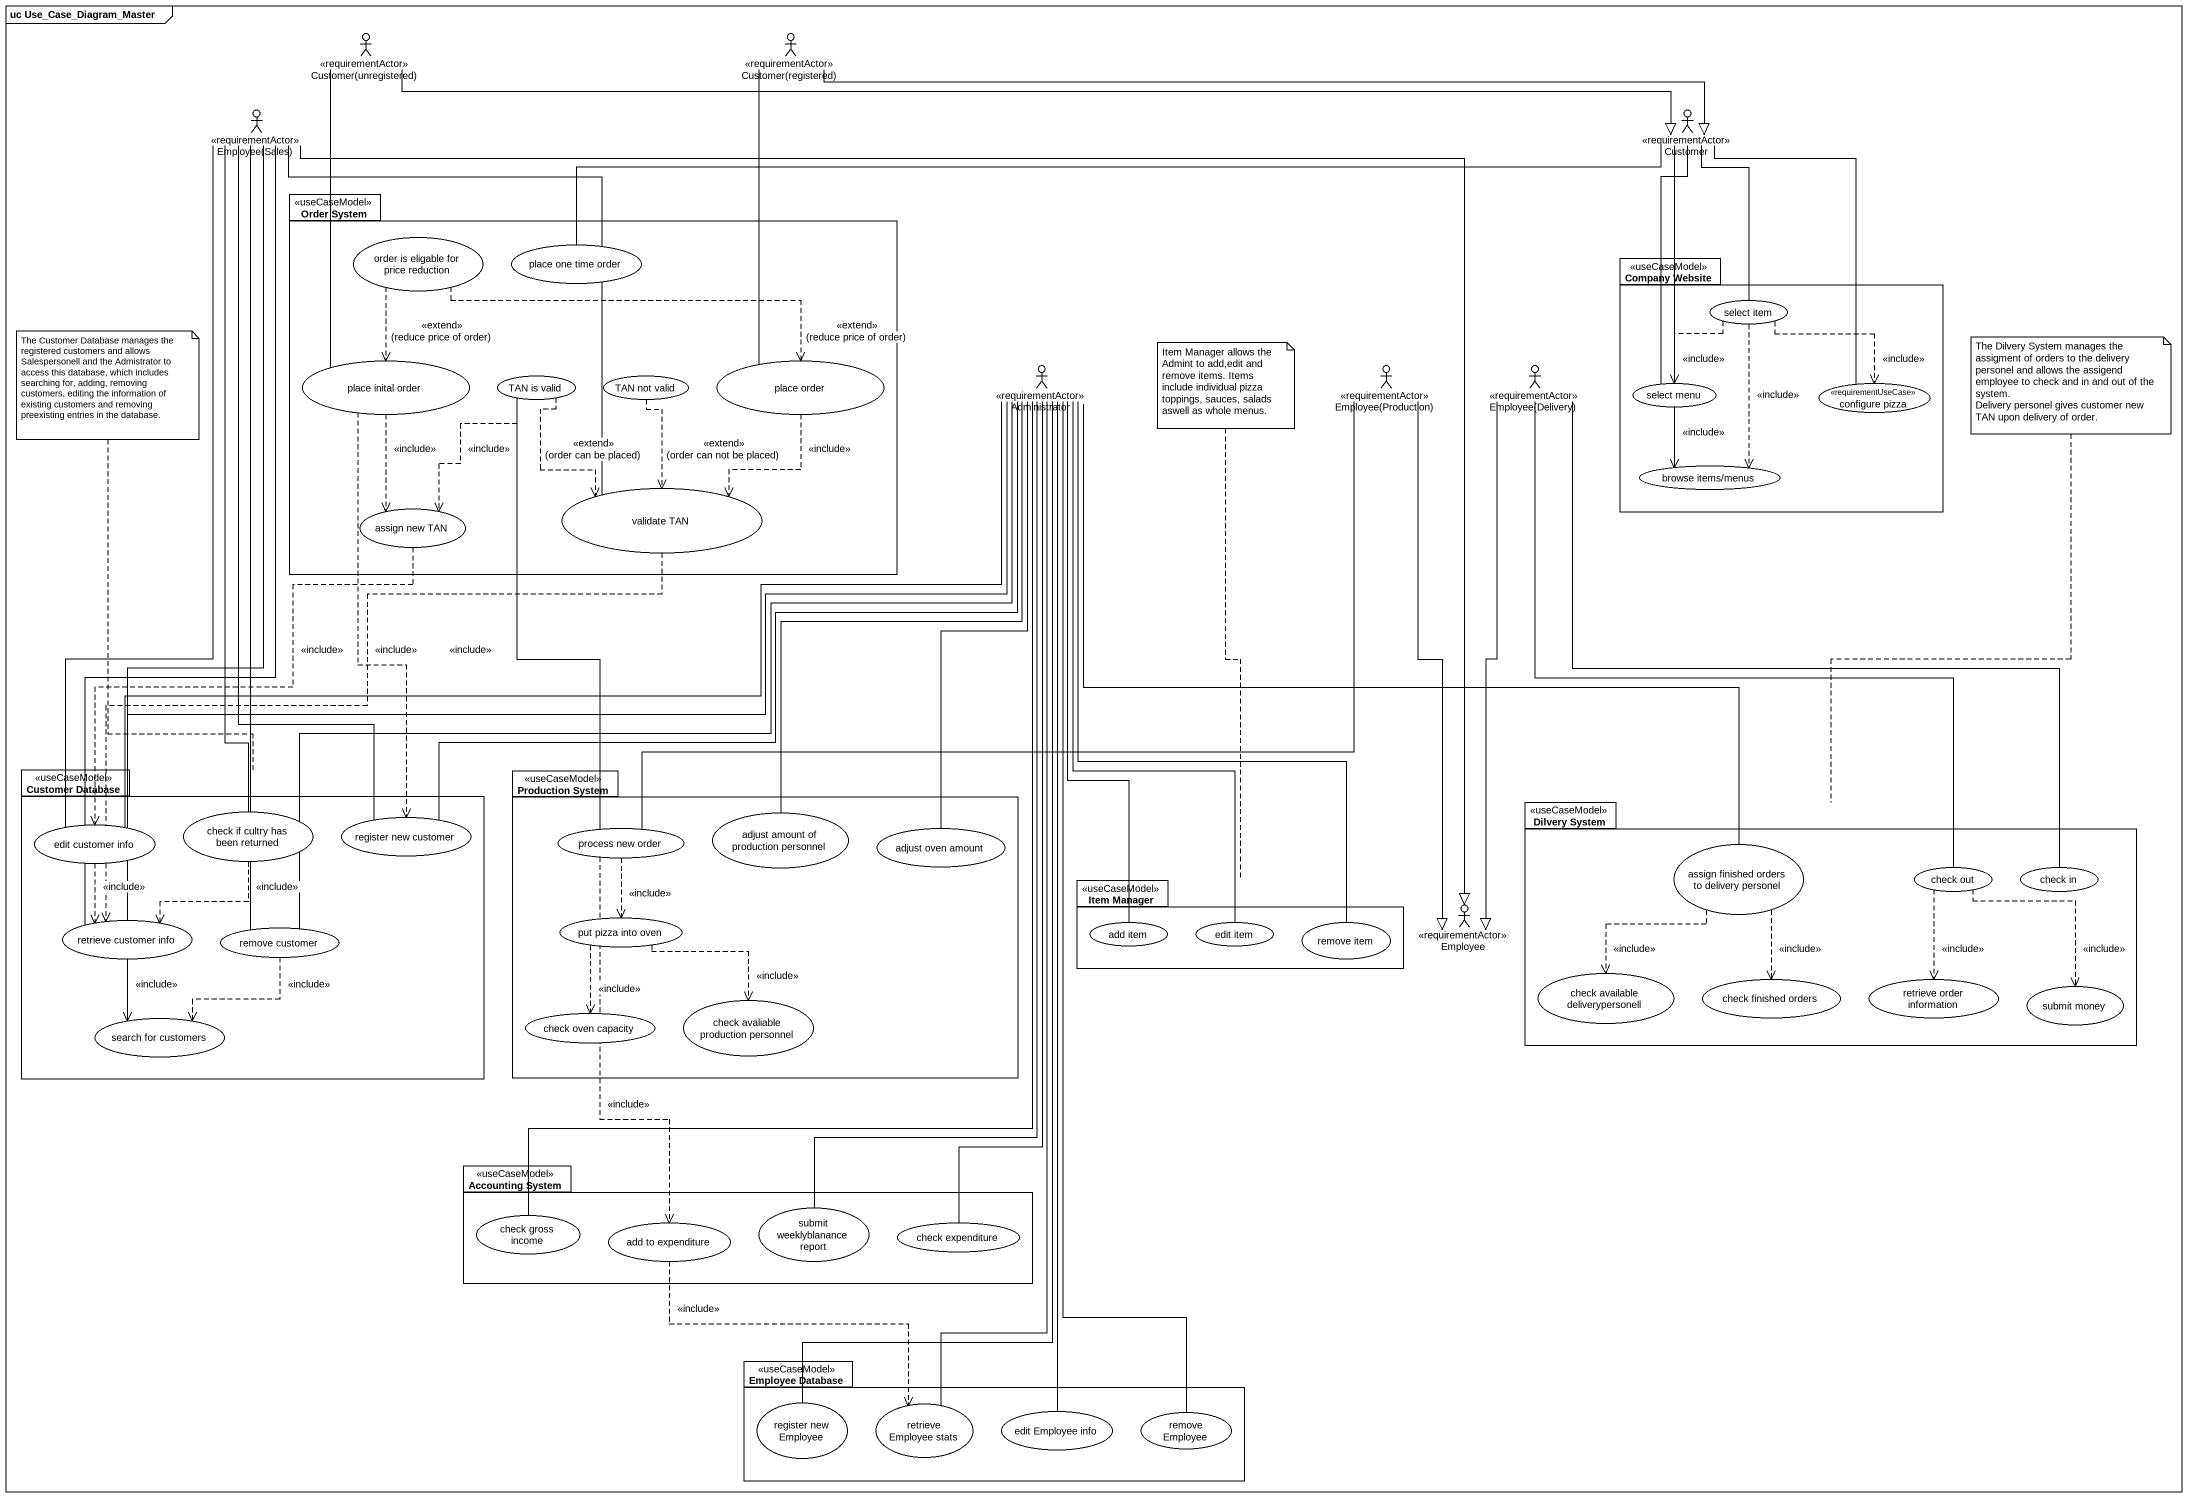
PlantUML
@startuml
mainframe uc Use_Case_Diagram_Master
actor "Customer(unregistered)" as Customer_unregistered <<requirementActor>>
actor "Customer(registered)" as Customer_registered <<requirementActor>>
actor "Employee(Sales)" as Employee_Sales <<requirementActor>>
actor Customer <<requirementActor>>
package "Order System" as Order_System <<useCaseModel>> {
  usecase "order is eligable for price reduction" as order_is_eligable_for_price
  usecase "place one time order" as place_one_time_order
  usecase "place inital order" as place_inital_order
  usecase "TAN is valid" as TAN_is_valid
  usecase "TAN not valid" as TAN_not_valid
  usecase "place order" as place_order
  usecase "validate TAN" as validate_TAN
  usecase "assign new TAN" as assign_new_TAN
}
package "Company Website" as Company_Website <<useCaseModel>> {
  usecase "select item" as select_item
  usecase "select menu" as select_menu
  usecase "configure pizza" as configure_pizza <<requirementUseCase>>
  usecase "browse items/menus" as browse_items_menus
}
actor Administrator <<requirementActor>>
actor "Employee(Production)" as Employee_Production <<requirementActor>>
actor "Employee(Delivery)" as Employee_Delivery <<requirementActor>>
package "Customer Database" as Customer_Database <<useCaseModel>> {
  usecase "edit customer info" as edit_customer_info
  usecase "check if cultry has been returned" as check_if_cultry_has_been
  usecase "register new customer" as register_new_customer
  usecase "retrieve customer info" as retrieve_customer_info
  usecase "remove customer" as remove_customer
  usecase "search for customers" as search_for_customers
}
package "Production System" as Production_System <<useCaseModel>> {
  usecase "process new order" as process_new_order
  usecase "adjust amount of production personnel" as adjust_amount_of_production
  usecase "adjust oven amount" as adjust_oven_amount
  usecase "put pizza into oven" as put_pizza_into_oven
  usecase "check avaliable production personnel" as check_avaliable_production
  usecase "check oven capacity" as check_oven_capacity
}
package "Dilvery System" as Dilvery_System <<useCaseModel>> {
  usecase "assign finished orders to delivery personel" as assign_finished_orders_to
  usecase "check out" as check_out
  usecase "check in" as check_in
  usecase "check available deliverypersonell" as check_available
  usecase "check finished orders" as check_finished_orders
  usecase "retrieve order information" as retrieve_order_information
  usecase "submit money" as submit_money
}
package "Item Manager" as Item_Manager <<useCaseModel>> {
  usecase "add item" as add_item
  usecase "edit item" as edit_item
  usecase "remove item" as remove_item
}
actor Employee <<requirementActor>>
package "Accounting System" as Accounting_System <<useCaseModel>> {
  usecase "check gross income" as check_gross_income
  usecase "submit weeklyblanance report" as submit_weeklyblanance_report
  usecase "add to expenditure" as add_to_expenditure
  usecase "check expenditure" as check_expenditure
}
package "Employee Database" as Employee_Database <<useCaseModel>> {
  usecase "register new Employee" as register_new_Employee
  usecase "retrieve Employee stats" as retrieve_Employee_stats
  usecase "edit Employee info" as edit_Employee_info
  usecase "remove Employee" as remove_Employee
}
Customer_unregistered -right-|> Customer
Customer_unregistered -- place_inital_order
Customer_registered -right-|> Customer
Customer_registered -- place_order
Employee_Sales -- validate_TAN
Employee_Sales -- edit_customer_info
Employee_Sales -- check_if_cultry_has_been
Employee_Sales -- register_new_customer
Employee_Sales -- retrieve_customer_info
Employee_Sales --|> Employee
Employee_Sales -- remove_customer
Employee_Sales -- search_for_customers
Customer -left- place_one_time_order
Customer -- select_item
Customer -- select_menu
Customer -- configure_pizza
Customer -- browse_items_menus
order_is_eligable_for_price ..> place_inital_order : <<extend>>\n(reduce price of order)
order_is_eligable_for_price .right.> place_order : <<extend>>\n(reduce price of order)
select_item ..> select_menu : <<include>>
select_item ..> configure_pizza : <<include>>
select_item ..> browse_items_menus : <<include>>
place_inital_order ..> assign_new_TAN : <<include>>
place_inital_order ..> register_new_customer : <<include>>
TAN_is_valid ..> validate_TAN : <<extend>>\n(order can be placed)
TAN_is_valid ..> assign_new_TAN : <<include>>
TAN_is_valid -- process_new_order
TAN_not_valid ..> validate_TAN : <<extend>>\n(order can not be placed)
place_order ..> validate_TAN : <<include>>
Administrator -left- edit_customer_info
Administrator -- register_new_customer
Administrator -- adjust_amount_of_production
Administrator -- adjust_oven_amount
Administrator -- assign_finished_orders_to
Administrator -- retrieve_customer_info
Administrator -- add_item
Administrator -- edit_item
Administrator -- remove_item
Administrator -- remove_customer
Administrator -- check_gross_income
Administrator -- submit_weeklyblanance_report
Administrator -- check_expenditure
Administrator -- register_new_Employee
Administrator -- retrieve_Employee_stats
Administrator -- edit_Employee_info
Administrator -- remove_Employee
Employee_Production -left- process_new_order
Employee_Production --|> Employee
Employee_Delivery -- check_out
Employee_Delivery -- check_in
Employee_Delivery --|> Employee
select_menu ..> browse_items_menus : <<include>>
validate_TAN ..> retrieve_customer_info : <<include>>
assign_new_TAN ..> edit_customer_info : <<include>>
edit_customer_info ..> retrieve_customer_info : <<include>>
check_if_cultry_has_been ..> retrieve_customer_info : <<include>>
process_new_order ..> put_pizza_into_oven : <<include>>
process_new_order ..> add_to_expenditure : <<include>>
assign_finished_orders_to ..> check_available : <<include>>
assign_finished_orders_to ..> check_finished_orders : <<include>>
check_out ..> retrieve_order_information : <<include>>
check_out ..> submit_money : <<include>>
retrieve_customer_info ..> search_for_customers : <<include>>
put_pizza_into_oven ..> check_avaliable_production : <<include>>
put_pizza_into_oven ..> check_oven_capacity : <<include>>
remove_customer ..> search_for_customers : <<include>>
add_to_expenditure ..> retrieve_Employee_stats : <<include>>
note top of Customer_Database : The Customer Database manages the registered customers and allows Salespersonell and the Admistrator to access this database, which includes searching for, adding, removing customers, editing the information of existing customers and removing preexisting entries in the database.
note top of Dilvery_System
  The Dilvery System manages the assigment of orders to the delivery personel and allows the assigend employee to check and in and out of the system.
  Delivery personel gives customer new TAN upon delivery of order.
end note
note top of Item_Manager : Item Manager allows the Admint to add,edit and remove items. Items include individual pizza toppings, sauces, salads aswell as whole menus.
@enduml
